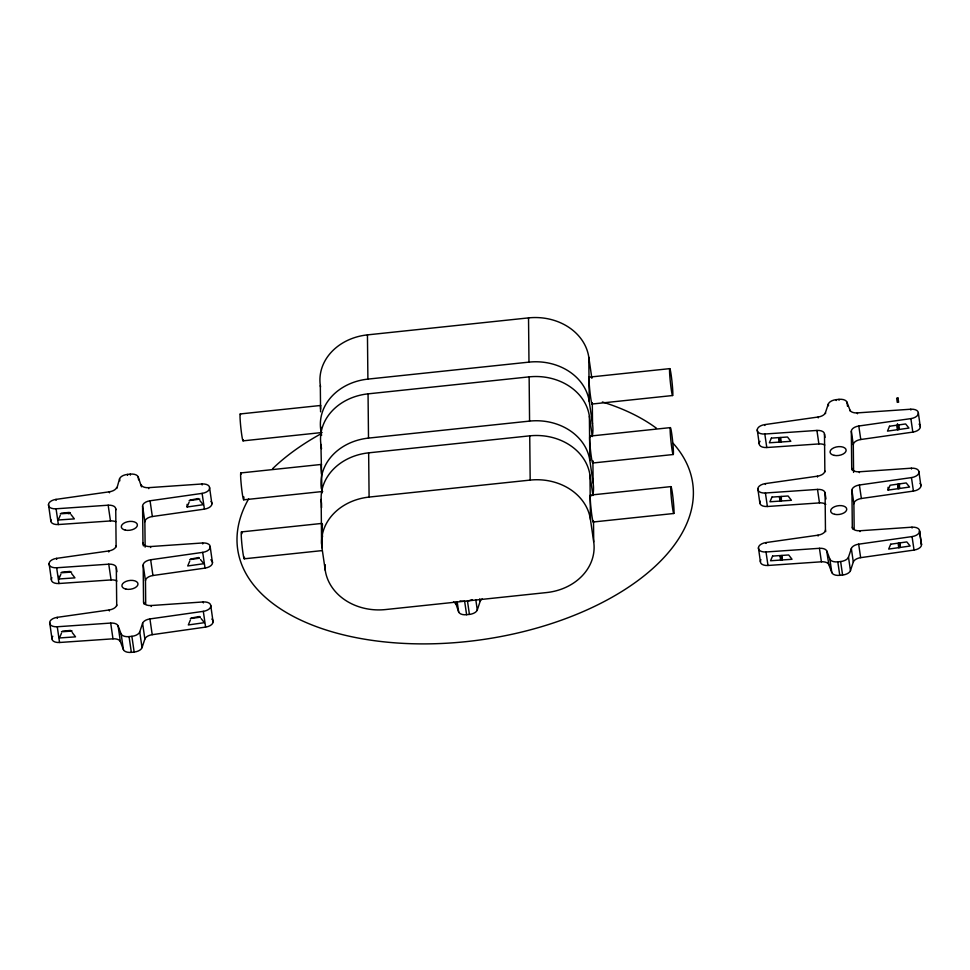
<?xml version="1.0" encoding="UTF-8"?>
<svg xmlns="http://www.w3.org/2000/svg" width="970" height="970" viewBox="0 0 970 970"><rect width="100%" height="100%" fill="white"/><g stroke="black" fill="none" stroke-linecap="round" stroke-linejoin="round"><path stroke-width="1.45" d="M116.836 488.431L119.54 478.828A8.112 4.401 -8.3 0 1 127.409 474.415L130.222 474.124A8.112 4.401 -8.3 0 1 138.176 476.864L141.475 486.831M116.691 487.449A8.112 4.401 -8.3 0 1 109.355 491.802L55.969 499.392A8.112 4.401 -8.3 0 0 48.5 504.594L48.5 505.164A8.112 4.401 -8.3 0 0 56.066 508.789L108.167 505.2A8.112 4.401 -8.3 0 1 115.733 508.826L116.109 545.758A8.112 4.401 -8.3 0 1 108.628 550.972L56.575 558.368A8.112 4.401 -8.3 0 0 49.094 563.582L49.106 564.152A8.112 4.401 -8.3 0 0 56.66 567.765L108.761 564.176A8.112 4.401 -8.3 0 1 116.327 567.802L116.703 604.746A8.112 4.401 -8.3 0 1 109.234 609.948L57.169 617.356A8.112 4.401 -8.3 0 0 49.688 622.558L49.7 623.128A8.112 4.401 -8.3 0 0 57.266 626.753L110.689 623.067A8.112 4.401 -8.3 0 1 118.097 625.868L120.389 641.619L123.408 649.609A8.112 4.401 -8.3 0 0 131.35 652.361L134.163 652.058A8.112 4.401 -8.3 0 0 142.032 647.645L139.741 631.894L142.59 623.286A8.112 4.401 -8.3 0 1 149.926 618.933L203.312 611.342A8.112 4.401 -8.3 0 0 210.781 606.141L210.769 605.559A8.112 4.401 -8.3 0 0 203.215 601.946L151.114 605.535A8.112 4.401 -8.3 0 1 143.548 601.909L143.172 564.964A8.112 4.401 -8.3 0 1 150.653 559.763L202.706 552.366A8.112 4.401 -8.3 0 0 210.187 547.153L210.175 546.583A8.112 4.401 -8.3 0 0 202.609 542.97L150.52 546.546A8.112 4.401 -8.3 0 1 142.954 542.933L142.578 505.988A8.112 4.401 -8.3 0 1 150.047 500.787L202.112 493.378A8.112 4.401 -8.3 0 0 209.581 488.177L209.581 487.607A8.112 4.401 -8.3 0 0 202.015 483.981L148.592 487.667A8.112 4.401 -8.3 0 1 141.183 484.867M142.032 647.645L144.882 639.024L142.59 623.286M455.403 602.273L458.664 611.961A8.112 4.401 -8.3 0 0 466.606 614.713L469.419 614.41A8.112 4.401 -8.3 0 0 477.288 609.997L480.138 601.376A8.112 4.401 -8.3 0 1 482.199 598.939M824.973 437.434L824.488 434.051A8.112 4.401 -8.3 0 0 816.922 430.437L764.821 434.014A8.112 4.401 -8.3 0 1 757.255 430.401L757.255 429.831A8.112 4.401 -8.3 0 1 764.724 424.617L818.728 416.93A8.112 4.401 -8.3 0 0 825.312 413.026L828.295 404.066A8.112 4.401 -8.3 0 1 836.164 399.652L838.977 399.349A8.112 4.401 -8.3 0 1 846.919 402.101L850.084 410.419A8.112 4.401 -8.3 0 0 856.728 412.929L910.769 409.219A8.112 4.401 -8.3 0 1 918.335 412.832L920.312 426.909A8.112 4.401 -8.3 0 1 912.831 432.111L860.766 439.507A8.112 4.401 -8.3 0 0 853.297 444.721L853.576 472.426M824.488 434.051L824.852 470.996A8.112 4.401 -8.3 0 1 817.383 476.197L765.318 483.606A8.112 4.401 -8.3 0 0 757.849 488.807L757.849 489.377A8.112 4.401 -8.3 0 0 765.415 493.002L817.516 489.413A8.112 4.401 -8.3 0 1 825.082 493.039L825.458 529.972A8.112 4.401 -8.3 0 1 817.977 535.185L765.924 542.582A8.112 4.401 -8.3 0 0 758.443 547.795L758.455 548.365A8.112 4.401 -8.3 0 0 766.009 551.978L820.062 548.268A8.112 4.401 -8.3 0 1 826.707 550.778L828.816 564.601L831.823 572.591A8.112 4.401 -8.3 0 0 839.777 575.343L842.59 575.04A8.112 4.401 -8.3 0 0 850.46 570.627L848.495 557.132L851.478 548.171A8.112 4.401 -8.3 0 1 858.05 544.267L912.055 536.58A8.112 4.401 -8.3 0 0 919.536 531.366L919.524 530.796A8.112 4.401 -8.3 0 0 911.958 527.183L859.869 530.76A8.112 4.401 -8.3 0 1 852.303 527.146L851.927 490.202A8.112 4.401 -8.3 0 1 859.396 485L911.46 477.592A8.112 4.401 -8.3 0 0 918.929 472.39L918.929 471.82A8.112 4.401 -8.3 0 0 911.363 468.195L859.262 471.784A8.112 4.401 -8.3 0 1 851.708 468.158L851.333 431.226A8.112 4.401 -8.3 0 1 858.802 426.012L910.866 418.616A8.112 4.401 -8.3 0 0 918.335 413.402L918.335 412.832M850.46 570.627L853.309 562.018L851.333 548.511M199.881 500.593L203.215 504.703L187.113 506.995L189.138 502.108M189.744 561.096L187.707 565.971L203.809 563.691L200.475 559.569M190.338 620.072L188.313 624.959L204.415 622.667L201.069 618.545M888.083 490.105L890.108 485.218L906.21 482.939L909.557 487.049L888.083 490.105L888.059 487.304M60.273 515.312L58.248 520.005L74.363 518.889L71.016 514.573M71.61 573.561L74.957 577.865L58.843 578.981L60.867 574.301M61.474 633.277L59.437 637.957L75.551 636.853L72.216 632.537M61.801 572.142L69.973 571.439A2.813 0.837 60.8 0 0 70.507 572.009M61.195 513.178L69.343 512.415A2.813 0.837 60.8 0 0 69.901 513.033M191.163 618.06L199.396 616.496A2.971 0.885 60.8 0 0 199.844 616.968M190.556 559.096L198.802 557.507A2.971 0.885 60.8 0 0 199.25 557.992M62.371 631.179L70.58 630.427A2.813 0.837 60.8 0 0 71.101 630.997M189.95 500.144L198.207 498.531A2.983 0.885 60.8 0 0 198.644 498.98M68.276 513.712L70.507 513.397M189.126 500.641L199.868 499.113M145.136 547.128L144.869 521.739A8.112 4.401 -8.3 0 1 152.351 516.525L204.415 509.129A8.112 4.401 -8.3 0 0 211.884 503.927L211.872 503.357A8.112 4.401 -8.3 0 0 211.023 501.478M189.72 559.617L199.117 558.284M145.706 603.801L145.476 580.715A8.112 4.401 -8.3 0 1 152.945 575.513L205.01 568.105A8.112 4.401 -8.3 0 0 212.478 562.903L212.478 562.333A8.112 4.401 -8.3 0 0 210.793 559.823M854.158 529.099L853.891 503.697A8.112 4.401 -8.3 0 1 861.372 498.495L913.425 491.087A8.112 4.401 -8.3 0 0 920.906 485.885L920.894 485.315A8.112 4.401 -8.3 0 0 920.045 483.448M190.326 618.593L200.39 617.162M144.882 639.024A8.112 4.401 -8.3 0 1 152.217 634.683L205.604 627.093A8.112 4.401 -8.3 0 0 213.073 621.879L213.073 621.309A8.112 4.401 -8.3 0 0 211.836 619.102M853.309 562.018A8.112 4.401 -8.3 0 1 860.645 557.665L914.031 550.075A8.112 4.401 -8.3 0 0 921.5 544.861L919.524 530.796M320.585 411.801L320.318 385.539A54.09 45.347 -0.6 0 1 367.448 334.88L528.529 317.893A54.09 45.347 -0.6 0 1 588.79 357.215L591.87 378.312M321.591 435.397L320.767 429.771A54.09 45.347 -0.6 0 1 367.897 379.112L528.977 362.125A54.09 45.347 -0.6 0 1 589.239 401.447L592.524 423.951A54.09 45.347 -0.6 0 1 592.258 436.548M321.979 492.966L320.924 444.515A54.09 45.347 -0.6 0 1 368.054 393.856L529.135 376.869A54.09 45.347 -0.6 0 1 589.384 416.203L592.258 435.882M240.233 413.947L320.779 405.46M589.239 377.136L669.785 368.636M243.058 440.853L322.113 432.511M592.064 404.029L672.61 395.53A13.519 0.837 84 0 0 671.216 375.354A13.519 0.837 84 0 0 669.761 375.378A13.519 0.837 84 0 0 672.61 395.53M321.373 488.759A54.09 45.347 -0.6 0 1 368.503 438.1L529.571 421.101A54.09 45.347 -0.6 0 1 589.833 460.435L593.119 482.927A54.09 45.347 -0.6 0 1 592.852 495.524M321.555 507.649L321.519 503.503A54.09 45.347 -0.6 0 1 368.649 452.844L529.729 435.845A54.09 45.347 -0.6 0 1 589.978 475.179L592.852 494.858M240.827 472.936L321.373 464.436M589.833 436.112L670.379 427.612M780.765 441.932L780.159 437.773L778.813 437.919L779.431 442.077L780.765 441.932L780.729 437.518M898.887 429.48L898.281 425.309L896.947 425.454L897.553 429.613L898.887 429.48L898.851 425.054M243.664 499.829L322.707 491.487M592.67 463.017L673.204 454.518A13.519 0.837 84 0 0 671.81 434.33A13.519 0.837 84 0 0 670.355 434.354A13.519 0.837 84 0 0 673.204 454.518M321.967 547.735A54.09 45.347 -0.6 0 1 369.097 497.076L530.178 480.089A54.09 45.347 -0.6 0 1 590.427 519.411L593.713 541.915A54.09 45.347 -0.6 0 1 546.583 592.561L385.502 609.56A54.09 45.347 -0.6 0 1 325.241 570.227L321.967 547.735L321.725 524.236M241.433 531.912L321.967 523.412M590.439 495.088L670.973 486.6M781.359 500.92L780.753 496.761L779.419 496.895L780.025 501.053L781.359 500.92L781.323 496.494M899.493 488.456L898.887 484.297L897.541 484.442L898.147 488.601L899.493 488.456L899.445 484.03M244.258 558.805L321.81 550.633M593.264 521.993L673.798 513.494A13.519 0.837 84 0 0 672.404 493.306A13.519 0.837 84 0 0 670.961 493.33A13.519 0.837 84 0 0 673.798 513.494M781.965 559.896L780.62 560.042L780.013 555.883L781.359 555.737L781.965 559.896L781.917 555.471M900.087 547.432L899.481 543.273L898.135 543.418L898.741 547.577L900.087 547.432L900.039 543.018M118.097 625.868L121.104 633.859A8.112 4.401 -8.3 0 0 129.046 636.611L131.871 636.32A8.112 4.401 -8.3 0 0 139.741 631.894M826.852 551.093L829.859 559.096A8.112 4.401 -8.3 0 0 837.801 561.848L840.626 561.545A8.112 4.401 -8.3 0 0 848.495 557.132M757.255 429.831L759.231 443.896A8.112 4.401 -8.3 0 0 766.785 447.522L818.886 443.933A8.112 4.401 -8.3 0 1 824.767 445.036M60.261 513.833L70.337 513.142M48.5 504.594L50.804 520.914A8.112 4.401 -8.3 0 0 58.37 524.54L110.471 520.951A8.112 4.401 -8.3 0 1 115.83 521.775M757.849 488.807L759.825 502.872A8.112 4.401 -8.3 0 0 767.391 506.498L819.48 502.909A8.112 4.401 -8.3 0 1 825.809 504.327M60.855 572.821L71.598 572.082M49.094 563.582L51.398 579.89A8.112 4.401 -8.3 0 0 58.964 583.516L111.065 579.927A8.112 4.401 -8.3 0 1 116.933 581.03M758.443 547.795L760.419 561.86A8.112 4.401 -8.3 0 0 767.985 565.474L821.408 561.8A8.112 4.401 -8.3 0 1 828.816 564.601M61.449 631.797L72.192 631.058M49.688 622.558L51.992 638.878A8.112 4.401 -8.3 0 0 59.558 642.492L112.981 638.818A8.112 4.401 -8.3 0 1 120.389 641.619M910.769 409.219L910.891 410.055M918.929 471.82L920.906 485.885M910.866 418.616L912.831 432.111M911.363 468.195L911.485 469.043M919.536 531.366L921.5 544.861M911.46 477.592L913.425 491.087M911.958 527.183L912.091 528.019M912.055 536.58L914.031 550.075M857.347 412.893L857.468 413.741M858.802 426.012L860.766 439.507M859.262 471.784L859.384 472.632M849.938 410.104L850.059 410.94M859.396 485L861.372 498.495M851.333 431.226L853.297 444.721M846.919 402.101L847.174 403.787M847.295 404.635L847.537 406.321M851.708 468.158L851.951 469.856M859.869 530.76L859.99 531.608M838.977 399.349L839.098 400.198M851.927 490.202L853.891 503.697M858.668 544.17L860.645 557.665M836.164 399.652L836.285 400.489M852.303 527.146L852.545 528.832M828.295 404.066L828.538 405.751M825.446 412.686L825.567 413.523M840.626 561.545L842.59 575.04M818.11 417.027L818.231 417.876M824.852 470.996L824.985 471.844M837.801 561.848L839.777 575.343M816.922 430.437L818.886 443.933M825.082 493.039L825.943 498.944M829.859 559.096L831.823 572.591M825.458 529.972L825.7 531.657M817.383 476.197L817.504 477.046M817.516 489.413L819.48 502.909M817.977 535.185L818.098 536.022M819.444 548.305L821.408 561.8M764.724 424.617L764.845 425.466M764.821 434.014L766.785 447.522M765.318 483.606L765.439 484.442M765.415 493.002L767.391 506.498M765.924 542.582L766.045 543.43M766.009 551.978L767.985 565.474M479.762 598.854L480.138 601.376M475.821 599.872L477.288 609.997M469.419 614.41L467.455 600.915A8.112 4.401 -8.3 0 0 472.075 599.618M466.606 614.713L464.63 601.206A8.112 4.401 -8.3 0 1 459.986 600.891M457.185 601.837L458.664 611.961M320.318 385.539L320.524 386.945M320.924 444.515L321.531 448.734M209.581 487.607L211.884 503.927M202.015 483.981L202.16 484.964M210.175 546.583L212.478 562.903M202.112 493.378L204.415 509.129M202.609 542.97L202.754 543.952M210.769 605.559L213.073 621.879M202.706 552.366L205.01 568.105M203.215 601.946L203.348 602.928M203.312 611.342L205.604 627.093M148.592 487.667L148.737 488.65M150.047 500.787L152.351 516.525M150.52 546.546L150.653 547.541M150.653 559.763L152.945 575.513M142.578 505.988L144.869 521.739M138.176 476.864L138.601 479.823M142.954 542.933L143.378 545.88M151.114 605.535L151.259 606.517M130.222 474.124L130.368 475.106M143.172 564.964L145.476 580.715M149.926 618.933L152.217 634.683M127.409 474.415L127.555 475.397M143.548 601.909L143.839 603.874M119.54 478.828L119.831 480.805M115.733 508.826L115.879 509.808M131.871 636.32L134.163 652.058M109.355 491.802L109.501 492.784M116.109 545.758L116.254 546.753M129.046 636.611L131.35 652.361M108.167 505.2L110.471 520.951M116.327 567.802L116.897 571.742M121.104 633.859L123.408 649.609M116.703 604.746L116.849 605.729M108.628 550.972L108.773 551.954M108.761 564.176L111.065 579.927M109.234 609.948L109.367 610.93M110.689 623.067L112.981 638.818M55.969 499.392L56.114 500.374M56.066 508.789L58.37 524.54M56.575 558.368L56.709 559.35M56.66 567.765L58.964 583.516M57.169 617.356L57.315 618.339M57.266 626.753L59.558 642.492M920.312 426.909L920.3 426.339A8.112 4.401 -8.3 0 0 919.063 424.132M897.492 423.72L897.553 429.613M898.123 485.655L898.147 488.601M898.705 543.151L898.741 547.577M779.383 437.652L779.431 442.077M779.977 496.64L780.025 501.053M759.231 443.896L759.219 443.326A8.112 4.401 -8.3 0 1 760.031 441.289M759.825 502.872L759.813 502.302A8.112 4.401 -8.3 0 1 760.092 501.102M760.419 561.86L760.419 561.29A8.112 4.401 -8.3 0 1 760.916 559.666M592.306 403.217L592.524 423.951M592.888 460.811L593.119 482.927M593.507 521.169L593.713 541.915M588.79 357.215L589.239 401.447M589.384 416.203L589.833 460.435M589.978 475.179L590.427 519.411M528.529 317.893L528.977 362.125M529.135 376.869L529.571 421.101M529.729 435.845L530.178 480.089M367.448 334.88L367.897 379.112M368.054 393.856L368.503 438.1M368.649 452.844L369.097 497.076M325.192 564.698L325.241 570.227M320.743 427.006L320.767 429.771M321.143 499.465L321.591 543.697M187.089 504.339L187.113 506.995M58.818 576.277L58.843 578.981M50.804 520.914L50.792 520.344A8.112 4.401 -8.3 0 1 50.913 519.556M51.398 579.89L51.398 579.32A8.112 4.401 -8.3 0 1 51.907 577.708M51.992 638.878L51.992 638.308A8.112 4.401 -8.3 0 1 52.804 636.259M592.282 402.986A13.519 0.837 84 0 1 589.881 391.177A13.519 0.837 84 0 1 589.566 377.766M320.585 409.182A13.519 0.837 84 0 1 320.585 406.066M243.276 439.798A13.519 0.837 84 0 1 240.875 428A13.519 0.837 84 0 1 240.56 414.59M592.888 461.429A13.519 0.837 84 0 1 590.475 450.092A13.519 0.837 84 0 1 590.293 437.24M321.555 473.796A13.519 0.837 84 0 1 321.567 464.715M243.87 496.919A13.519 0.837 84 0 1 242.73 496.337A13.519 0.837 84 0 1 240.778 479.071A13.519 0.837 84 0 1 241.287 474.051M593.446 521.387A13.519 0.837 84 0 1 590.936 507.807A13.519 0.837 84 0 1 590.888 496.216M322.549 536.883A13.519 0.837 84 0 1 321.749 524.467M322.295 524.055A13.519 0.837 84 0 1 322.561 525.146M244.488 557.229A13.519 0.837 84 0 1 241.991 545.201A13.519 0.837 84 0 1 242.027 533.645M673.204 443.375A229.902 124.536 -8.3 0 1 476.925 640.37A229.902 124.536 -8.3 0 1 248.635 498.895M272.534 468.765A229.902 124.536 -8.3 0 1 321.009 433.796M602.37 401.968A229.902 124.536 -8.3 0 1 656.472 428.267M453.548 601.97A8.112 4.401 -8.3 0 1 455.645 603.958M920.639 542.424A8.112 4.401 -8.3 0 1 921.5 544.291M889.514 426.242L887.489 431.116L908.963 428.073L905.616 423.951L889.514 426.242M890.715 544.206L888.678 549.081L910.151 546.025L906.817 541.915L890.715 544.206M771.38 438.113L769.355 442.793L790.841 441.314L787.495 437.009L771.38 438.113M771.987 497.089L769.95 501.781L791.435 500.302L788.089 495.985L771.987 497.089M772.581 556.077L770.544 560.757L792.029 559.278L788.695 554.961L772.581 556.077M898.014 398.039L896.668 398.173L897.274 402.344L898.62 402.198L898.014 398.039M125.348 530.129A8.112 4.401 -8.3 0 0 137.4 525.025A8.112 4.401 -8.3 0 0 125.275 522.466A8.112 4.401 -8.3 0 0 125.348 530.129M125.954 589.117A8.112 4.401 -8.3 0 0 137.995 584.001A8.112 4.401 -8.3 0 0 125.87 581.454A8.112 4.401 -8.3 0 0 125.954 589.117M834.103 455.366A8.112 4.401 -8.3 0 0 846.143 450.262A8.112 4.401 -8.3 0 0 834.03 447.703A8.112 4.401 -8.3 0 0 834.103 455.366M834.697 514.342A8.112 4.401 -8.3 0 0 846.749 509.238A8.112 4.401 -8.3 0 0 834.624 506.679A8.112 4.401 -8.3 0 0 834.697 514.342"/></g></svg>
